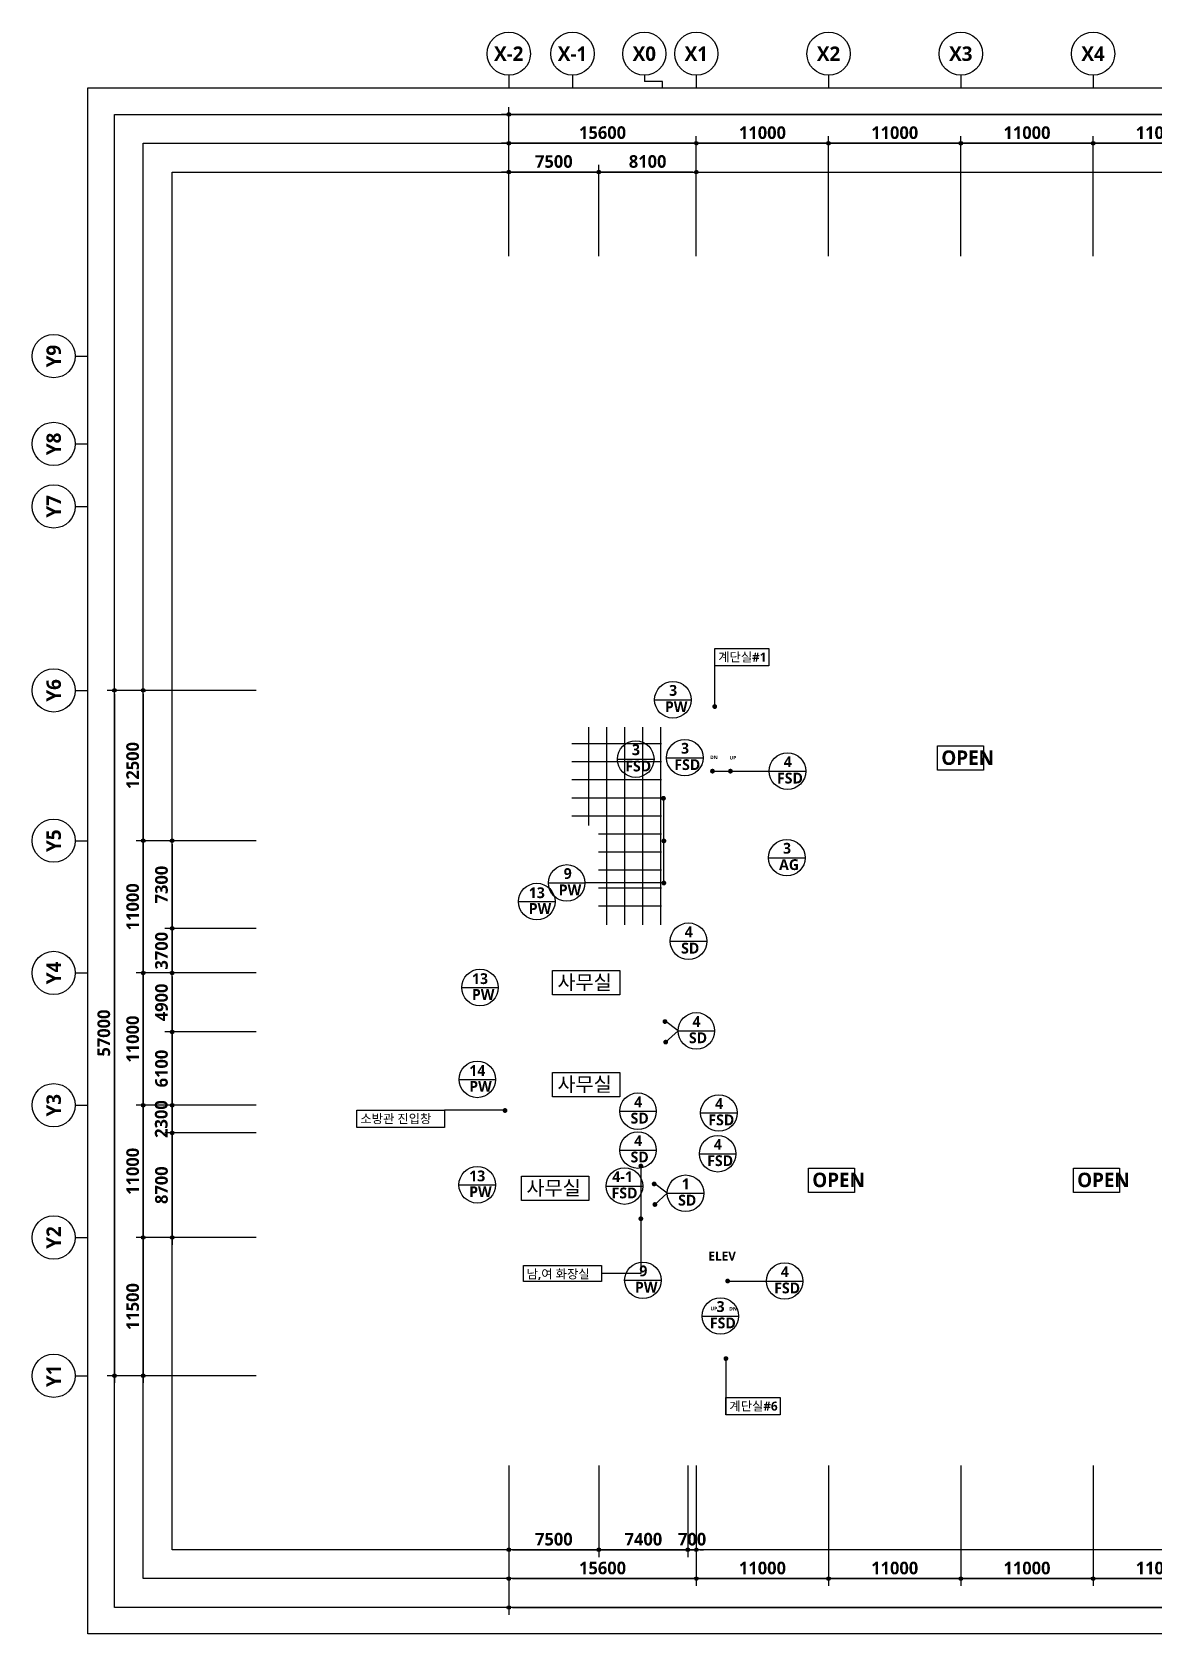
# Model space of a CAD drawing. Header units: millimetres. Extents: x 28132 to 190005487, y 7641 to 455456909.
# Drawn here: x 784132 to 877444, y 36445 to 169666 of the extents above; entities that cross this region are included whole.
import ezdxf
from ezdxf.enums import TextEntityAlignment as Align

# ---------------------------------------------------------------- set-up
doc = ezdxf.new("R2010")
doc.units = ezdxf.units.MM
doc.header["$LTSCALE"] = 400
doc.header["$MEASUREMENT"] = 0
doc.header["$PDSIZE"] = -10
doc.layers.get('0').update_dxf_attribs({"linetype": 'CONTINUOUS'})
doc.layers.get('Defpoints').update_dxf_attribs({"color": 153, "linetype": 'CONTINUOUS'})
for name, color, linetype in [('0_AW', 3, 'CONTINUOUS'), ('0_FSD', 1, 'CONTINUOUS'), ('0_SD', 4, 'CONTINUOUS'), ('0_SSD', 4, 'CONTINUOUS'), ('8', 8, 'CONTINUOUS'), ('A-ANNO-TEXT2', 7, 'CONTINUOUS'), ('SYM', 8, 'CONTINUOUS'), ('X-SEC-종$0$A-ST-AXIS-BUB', 7, 'CONTINUOUS')]:
    doc.layers.add(name, color=color, linetype=linetype)
doc.layers.add('Defpoint', color=161, linetype='CONTINUOUS', plot=False)
doc.styles.add('송현플러스-돋움체', font='NanumGothicBold.ttf')
doc.dimstyles.new('SHP 600', dxfattribs={"dimscale": 300, "dimtxt": 3.5, "dimasz": 1, "dimexe": 2, "dimexo": 2, "dimgap": 1, "dimtad": 1, "dimdec": 0, "dimzin": 0, "dimdsep": 46, "dimtxsty": '송현플러스-돋움체', "dimblk": 'DIMDOT', "dimcen": 0.09, "dimclrt": 3, "dimadec": 0, "dimazin": 1, "dimtfac": 1, "dimtdec": 0, "dimtix": 1, "dimtmove": 2, "dimatfit": 0, "dimldrblk": 'DIMDOT', "dimfxl": 1, "dimtfillclr": 3, "dimtolj": 1, "dimtzin": 0, "dimarcsym": 0})

# ---------------------------------------------------------------- blocks, each defined once
blk = doc.blocks.new('DIMDOT')
at = {"color": 0}
blk.add_line((-2, 0), (2, 0), dxfattribs=at)
for radius in [0.5, 0.25]:
    blk.add_circle((0, 0), radius, dxfattribs=at)
blk = doc.blocks.new('*D38')
at = {"color": 0, "lineweight": -2}
for p, q in [((823782, 151016), (823782, 163416)), ((938082, 162816), (824082, 162816)), ((938382, 151016), (938382, 163416))]:
    blk.add_line(p, q, dxfattribs=at)
at = {"layer": 'Defpoints', "color": 0}
for p in [(823782, 162816), (823782, 150416), (938382, 150416)]:
    blk.add_point(p, dxfattribs=at)
at = {"color": 0, "linetype": 'ByBlock', "lineweight": -2, "xscale": 300, "yscale": 300, "zscale": 300, "rotation": 180}
blk.add_blockref('DIMDOT', (823782, 162816), dxfattribs=at)
at = {"color": 0, "linetype": 'ByBlock', "lineweight": -2, "xscale": 300, "yscale": 300, "zscale": 300}
blk.add_blockref('DIMDOT', (938382, 162816), dxfattribs=at)
at = {"color": 3, "insert": (881082, 163696), "char_height": 1050, "attachment_point": 5, "style": '송현플러스-돋움체'}
blk.add_mtext('\\A1;114600', dxfattribs=at)
blk = doc.blocks.new('*D39')
at = {"color": 0, "lineweight": -2}
for p, q in [((839382, 151016), (839382, 161016)), ((850082, 160416), (839682, 160416)), ((850382, 151016), (850382, 161016))]:
    blk.add_line(p, q, dxfattribs=at)
at = {"layer": 'Defpoints', "color": 0}
for p in [(839382, 160416), (839382, 150416), (850382, 150416)]:
    blk.add_point(p, dxfattribs=at)
at = {"color": 0, "linetype": 'ByBlock', "lineweight": -2, "xscale": 300, "yscale": 300, "zscale": 300, "rotation": 180}
blk.add_blockref('DIMDOT', (839382, 160416), dxfattribs=at)
at = {"color": 0, "linetype": 'ByBlock', "lineweight": -2, "xscale": 300, "yscale": 300, "zscale": 300}
blk.add_blockref('DIMDOT', (850382, 160416), dxfattribs=at)
at = {"color": 3, "insert": (844882, 161292), "char_height": 1050, "attachment_point": 5, "style": '송현플러스-돋움체'}
blk.add_mtext('\\A1;11000', dxfattribs=at)
blk = doc.blocks.new('*D40')
at = {"color": 0, "lineweight": -2}
for p, q in [((850382, 151016), (850382, 161016)), ((861082, 160416), (850682, 160416)), ((861382, 151016), (861382, 161016))]:
    blk.add_line(p, q, dxfattribs=at)
at = {"layer": 'Defpoints', "color": 0}
for p in [(850382, 160416), (850382, 150416), (861382, 150416)]:
    blk.add_point(p, dxfattribs=at)
at = {"color": 0, "linetype": 'ByBlock', "lineweight": -2, "xscale": 300, "yscale": 300, "zscale": 300, "rotation": 180}
blk.add_blockref('DIMDOT', (850382, 160416), dxfattribs=at)
at = {"color": 0, "linetype": 'ByBlock', "lineweight": -2, "xscale": 300, "yscale": 300, "zscale": 300}
blk.add_blockref('DIMDOT', (861382, 160416), dxfattribs=at)
at = {"color": 3, "insert": (855882, 161292), "char_height": 1050, "attachment_point": 5, "style": '송현플러스-돋움체'}
blk.add_mtext('\\A1;11000', dxfattribs=at)
blk = doc.blocks.new('*D41')
at = {"color": 0, "lineweight": -2}
for p, q in [((861382, 151016), (861382, 161016)), ((872082, 160416), (861682, 160416)), ((872382, 151016), (872382, 161016))]:
    blk.add_line(p, q, dxfattribs=at)
at = {"layer": 'Defpoints', "color": 0}
for p in [(861382, 160416), (861382, 150416), (872382, 150416)]:
    blk.add_point(p, dxfattribs=at)
at = {"color": 0, "linetype": 'ByBlock', "lineweight": -2, "xscale": 300, "yscale": 300, "zscale": 300, "rotation": 180}
blk.add_blockref('DIMDOT', (861382, 160416), dxfattribs=at)
at = {"color": 0, "linetype": 'ByBlock', "lineweight": -2, "xscale": 300, "yscale": 300, "zscale": 300}
blk.add_blockref('DIMDOT', (872382, 160416), dxfattribs=at)
at = {"color": 3, "insert": (866882, 161292), "char_height": 1050, "attachment_point": 5, "style": '송현플러스-돋움체'}
blk.add_mtext('\\A1;11000', dxfattribs=at)
blk = doc.blocks.new('*D42')
at = {"color": 0, "lineweight": -2}
for p, q in [((872382, 151016), (872382, 161016)), ((883082, 160416), (872682, 160416)), ((883382, 151016), (883382, 161016))]:
    blk.add_line(p, q, dxfattribs=at)
at = {"layer": 'Defpoints', "color": 0}
for p in [(872382, 160416), (872382, 150416), (883382, 150416)]:
    blk.add_point(p, dxfattribs=at)
at = {"color": 0, "linetype": 'ByBlock', "lineweight": -2, "xscale": 300, "yscale": 300, "zscale": 300, "rotation": 180}
blk.add_blockref('DIMDOT', (872382, 160416), dxfattribs=at)
at = {"color": 0, "linetype": 'ByBlock', "lineweight": -2, "xscale": 300, "yscale": 300, "zscale": 300}
blk.add_blockref('DIMDOT', (883382, 160416), dxfattribs=at)
at = {"color": 3, "insert": (877882, 161292), "char_height": 1050, "attachment_point": 5, "style": '송현플러스-돋움체'}
blk.add_mtext('\\A1;11000', dxfattribs=at)
blk = doc.blocks.new('*D48')
at = {"color": 0, "lineweight": -2}
for p, q in [((823782, 151016), (823782, 161016)), ((839082, 160416), (824082, 160416)), ((839382, 151016), (839382, 161016))]:
    blk.add_line(p, q, dxfattribs=at)
at = {"layer": 'Defpoints', "color": 0}
for p in [(823782, 160416), (823782, 150416), (839382, 150416)]:
    blk.add_point(p, dxfattribs=at)
at = {"color": 0, "linetype": 'ByBlock', "lineweight": -2, "xscale": 300, "yscale": 300, "zscale": 300, "rotation": 180}
blk.add_blockref('DIMDOT', (823782, 160416), dxfattribs=at)
at = {"color": 0, "linetype": 'ByBlock', "lineweight": -2, "xscale": 300, "yscale": 300, "zscale": 300}
blk.add_blockref('DIMDOT', (839382, 160416), dxfattribs=at)
at = {"color": 3, "insert": (831582, 161296), "char_height": 1050, "attachment_point": 5, "style": '송현플러스-돋움체'}
blk.add_mtext('\\A1;15600', dxfattribs=at)
blk = doc.blocks.new('*D49')
at = {"color": 0, "lineweight": -2}
for p, q in [((823782, 151016), (823782, 158616)), ((831282, 151016), (831282, 158616)), ((830982, 158016), (824082, 158016))]:
    blk.add_line(p, q, dxfattribs=at)
at = {"layer": 'Defpoints', "color": 0}
for p in [(823782, 158016), (823782, 150416), (831282, 150416)]:
    blk.add_point(p, dxfattribs=at)
at = {"color": 0, "linetype": 'ByBlock', "lineweight": -2, "xscale": 300, "yscale": 300, "zscale": 300, "rotation": 180}
blk.add_blockref('DIMDOT', (823782, 158016), dxfattribs=at)
at = {"color": 0, "linetype": 'ByBlock', "lineweight": -2, "xscale": 300, "yscale": 300, "zscale": 300}
blk.add_blockref('DIMDOT', (831282, 158016), dxfattribs=at)
at = {"color": 3, "insert": (827532, 158894), "char_height": 1050, "attachment_point": 5, "style": '송현플러스-돋움체'}
blk.add_mtext('\\A1;7500', dxfattribs=at)
blk = doc.blocks.new('*D50')
at = {"color": 0, "lineweight": -2}
for p, q in [((831282, 151016), (831282, 158616)), ((839382, 151016), (839382, 158616)), ((839082, 158016), (831582, 158016))]:
    blk.add_line(p, q, dxfattribs=at)
at = {"layer": 'Defpoints', "color": 0}
for p in [(831282, 158016), (831282, 150416), (839382, 150416)]:
    blk.add_point(p, dxfattribs=at)
at = {"color": 0, "linetype": 'ByBlock', "lineweight": -2, "xscale": 300, "yscale": 300, "zscale": 300, "rotation": 180}
blk.add_blockref('DIMDOT', (831282, 158016), dxfattribs=at)
at = {"color": 0, "linetype": 'ByBlock', "lineweight": -2, "xscale": 300, "yscale": 300, "zscale": 300}
blk.add_blockref('DIMDOT', (839382, 158016), dxfattribs=at)
at = {"color": 3, "insert": (835332, 158896), "char_height": 1050, "attachment_point": 5, "style": '송현플러스-돋움체'}
blk.add_mtext('\\A1;8100', dxfattribs=at)
blk = doc.blocks.new('X-SEC-종$0$A-ST-AXIS-BUB-1')
at = {"layer": 'X-SEC-종$0$A-ST-AXIS-BUB'}
blk.add_line((0, 350), (0, 0), dxfattribs=at)
blk.add_circle((0, 950), 600, dxfattribs=at)
blk = doc.blocks.new('A$C75C439D1')
at = {"layer": 'X-SEC-종$0$A-ST-AXIS-BUB'}
blk.add_line((1800, 1050, -103000), (1800, 525, -103000), dxfattribs=at)
at = {"layer": 'X-SEC-종$0$A-ST-AXIS-BUB', "elevation": -103000}
blk.add_lwpolyline([(3323, 0), (3323, 525), (1800, 525)], dxfattribs=at)
at = {"layer": 'X-SEC-종$0$A-ST-AXIS-BUB'}
blk.add_circle((1800, 2850, -103000), 1800, dxfattribs=at)
blk = doc.blocks.new('*D122')
at = {"color": 0, "lineweight": -2}
for p, q in [((802782, 114916), (790382, 114916)), ((790982, 114616), (790982, 58216)), ((802782, 57916), (790382, 57916))]:
    blk.add_line(p, q, dxfattribs=at)
at = {"layer": 'Defpoints', "color": 0}
for p in [(803382, 114916), (790982, 57916), (803382, 57916)]:
    blk.add_point(p, dxfattribs=at)
at = {"color": 0, "linetype": 'ByBlock', "lineweight": -2, "xscale": 300, "yscale": 300, "zscale": 300}
for p, rotation in [((790982, 114916), 90), ((790982, 57916), 270)]:
    blk.add_blockref('DIMDOT', p, dxfattribs=dict(at, rotation=rotation))
at = {"color": 3, "insert": (790105, 86416), "char_height": 1050, "attachment_point": 5, "rotation": 90, "style": '송현플러스-돋움체'}
blk.add_mtext('\\A1;57000', dxfattribs=at)
blk = doc.blocks.new('*D123')
at = {"color": 0, "lineweight": -2}
for p, q in [((802782, 69416), (792782, 69416)), ((793382, 69116), (793382, 58216)), ((802782, 57916), (792782, 57916))]:
    blk.add_line(p, q, dxfattribs=at)
at = {"layer": 'Defpoints', "color": 0}
for p in [(803382, 69416), (793382, 57916), (803382, 57916)]:
    blk.add_point(p, dxfattribs=at)
at = {"color": 0, "linetype": 'ByBlock', "lineweight": -2, "xscale": 300, "yscale": 300, "zscale": 300}
for p, rotation in [((793382, 69416), 90), ((793382, 57916), 270)]:
    blk.add_blockref('DIMDOT', p, dxfattribs=dict(at, rotation=rotation))
at = {"color": 3, "insert": (792505, 63666), "char_height": 1050, "attachment_point": 5, "rotation": 90, "style": '송현플러스-돋움체'}
blk.add_mtext('\\A1;11500', dxfattribs=at)
blk = doc.blocks.new('*D124')
at = {"color": 0, "lineweight": -2}
for p, q in [((802782, 80416), (792782, 80416)), ((793382, 80116), (793382, 69716)), ((802782, 69416), (792782, 69416))]:
    blk.add_line(p, q, dxfattribs=at)
at = {"layer": 'Defpoints', "color": 0}
for p in [(803382, 80416), (793382, 69416), (803382, 69416)]:
    blk.add_point(p, dxfattribs=at)
at = {"color": 0, "linetype": 'ByBlock', "lineweight": -2, "xscale": 300, "yscale": 300, "zscale": 300}
for p, rotation in [((793382, 80416), 90), ((793382, 69416), 270)]:
    blk.add_blockref('DIMDOT', p, dxfattribs=dict(at, rotation=rotation))
at = {"color": 3, "insert": (792506, 74916), "char_height": 1050, "attachment_point": 5, "rotation": 90, "style": '송현플러스-돋움체'}
blk.add_mtext('\\A1;11000', dxfattribs=at)
blk = doc.blocks.new('*D125')
at = {"color": 0, "lineweight": -2}
for p, q in [((802782, 91416), (792782, 91416)), ((793382, 91116), (793382, 80716)), ((802782, 80416), (792782, 80416))]:
    blk.add_line(p, q, dxfattribs=at)
at = {"layer": 'Defpoints', "color": 0}
for p in [(803382, 91416), (793382, 80416), (803382, 80416)]:
    blk.add_point(p, dxfattribs=at)
at = {"color": 0, "linetype": 'ByBlock', "lineweight": -2, "xscale": 300, "yscale": 300, "zscale": 300}
for p, rotation in [((793382, 91416), 90), ((793382, 80416), 270)]:
    blk.add_blockref('DIMDOT', p, dxfattribs=dict(at, rotation=rotation))
at = {"color": 3, "insert": (792506, 85916), "char_height": 1050, "attachment_point": 5, "rotation": 90, "style": '송현플러스-돋움체'}
blk.add_mtext('\\A1;11000', dxfattribs=at)
blk = doc.blocks.new('*D126')
at = {"color": 0, "lineweight": -2}
for p, q in [((802782, 102416), (792782, 102416)), ((793382, 102116), (793382, 91716)), ((802782, 91416), (792782, 91416))]:
    blk.add_line(p, q, dxfattribs=at)
at = {"layer": 'Defpoints', "color": 0}
for p in [(803382, 102416), (793382, 91416), (803382, 91416)]:
    blk.add_point(p, dxfattribs=at)
at = {"color": 0, "linetype": 'ByBlock', "lineweight": -2, "xscale": 300, "yscale": 300, "zscale": 300}
for p, rotation in [((793382, 102416), 90), ((793382, 91416), 270)]:
    blk.add_blockref('DIMDOT', p, dxfattribs=dict(at, rotation=rotation))
at = {"color": 3, "insert": (792506, 96916), "char_height": 1050, "attachment_point": 5, "rotation": 90, "style": '송현플러스-돋움체'}
blk.add_mtext('\\A1;11000', dxfattribs=at)
blk = doc.blocks.new('*D127')
at = {"color": 0, "lineweight": -2}
for p, q in [((802782, 114916), (792782, 114916)), ((793382, 114616), (793382, 102716)), ((802782, 102416), (792782, 102416))]:
    blk.add_line(p, q, dxfattribs=at)
at = {"layer": 'Defpoints', "color": 0}
for p in [(803382, 114916), (793382, 102416), (803382, 102416)]:
    blk.add_point(p, dxfattribs=at)
at = {"color": 0, "linetype": 'ByBlock', "lineweight": -2, "xscale": 300, "yscale": 300, "zscale": 300}
for p, rotation in [((793382, 114916), 90), ((793382, 102416), 270)]:
    blk.add_blockref('DIMDOT', p, dxfattribs=dict(at, rotation=rotation))
at = {"color": 3, "insert": (792503, 108666), "char_height": 1050, "attachment_point": 5, "rotation": 90, "style": '송현플러스-돋움체'}
blk.add_mtext('\\A1;12500', dxfattribs=at)
blk = doc.blocks.new('*D128')
at = {"color": 0, "lineweight": -2}
for p, q in [((802782, 102416), (795182, 102416)), ((795782, 102116), (795782, 95416)), ((802782, 95116), (795182, 95116))]:
    blk.add_line(p, q, dxfattribs=at)
at = {"layer": 'Defpoints', "color": 0}
for p in [(803382, 102416), (795782, 95116), (803382, 95116)]:
    blk.add_point(p, dxfattribs=at)
at = {"color": 0, "linetype": 'ByBlock', "lineweight": -2, "xscale": 300, "yscale": 300, "zscale": 300}
for p, rotation in [((795782, 102416), 90), ((795782, 95116), 270)]:
    blk.add_blockref('DIMDOT', p, dxfattribs=dict(at, rotation=rotation))
at = {"color": 3, "insert": (794902, 98766), "char_height": 1050, "attachment_point": 5, "rotation": 90, "style": '송현플러스-돋움체'}
blk.add_mtext('\\A1;7300', dxfattribs=at)
blk = doc.blocks.new('*D129')
at = {"color": 0, "lineweight": -2}
for p, q in [((802782, 95116), (795182, 95116)), ((795782, 95416), (795782, 95716)), ((795782, 95116), (795782, 91416)), ((802782, 91416), (795182, 91416)), ((795782, 91116), (795782, 90816))]:
    blk.add_line(p, q, dxfattribs=at)
at = {"layer": 'Defpoints', "color": 0}
for p in [(803382, 95116), (795782, 91416), (803382, 91416)]:
    blk.add_point(p, dxfattribs=at)
at = {"color": 0, "linetype": 'ByBlock', "lineweight": -2, "xscale": 300, "yscale": 300, "zscale": 300}
for p, rotation in [((795782, 95116), 270), ((795782, 91416), 90)]:
    blk.add_blockref('DIMDOT', p, dxfattribs=dict(at, rotation=rotation))
at = {"color": 3, "insert": (794902, 93266), "char_height": 1050, "attachment_point": 5, "rotation": 90, "style": '송현플러스-돋움체'}
blk.add_mtext('\\A1;3700', dxfattribs=at)
blk = doc.blocks.new('*D130')
at = {"color": 0, "lineweight": -2}
for p, q in [((802782, 91416), (795182, 91416)), ((795782, 91116), (795782, 86816)), ((802782, 86516), (795182, 86516))]:
    blk.add_line(p, q, dxfattribs=at)
at = {"layer": 'Defpoints', "color": 0}
for p in [(803382, 91416), (795782, 86516), (803382, 86516)]:
    blk.add_point(p, dxfattribs=at)
at = {"color": 0, "linetype": 'ByBlock', "lineweight": -2, "xscale": 300, "yscale": 300, "zscale": 300}
for p, rotation in [((795782, 91416), 90), ((795782, 86516), 270)]:
    blk.add_blockref('DIMDOT', p, dxfattribs=dict(at, rotation=rotation))
at = {"color": 3, "insert": (794902, 88966), "char_height": 1050, "attachment_point": 5, "rotation": 90, "style": '송현플러스-돋움체'}
blk.add_mtext('\\A1;4900', dxfattribs=at)
blk = doc.blocks.new('*D131')
at = {"color": 0, "lineweight": -2}
for p, q in [((802782, 86516), (795182, 86516)), ((795782, 86216), (795782, 80716)), ((802782, 80416), (795182, 80416))]:
    blk.add_line(p, q, dxfattribs=at)
at = {"layer": 'Defpoints', "color": 0}
for p in [(803382, 86516), (795782, 80416), (803382, 80416)]:
    blk.add_point(p, dxfattribs=at)
at = {"color": 0, "linetype": 'ByBlock', "lineweight": -2, "xscale": 300, "yscale": 300, "zscale": 300}
for p, rotation in [((795782, 86516), 90), ((795782, 80416), 270)]:
    blk.add_blockref('DIMDOT', p, dxfattribs=dict(at, rotation=rotation))
at = {"color": 3, "insert": (794902, 83466), "char_height": 1050, "attachment_point": 5, "rotation": 90, "style": '송현플러스-돋움체'}
blk.add_mtext('\\A1;6100', dxfattribs=at)
blk = doc.blocks.new('*D132')
at = {"color": 0, "lineweight": -2}
for p, q in [((802782, 80416), (795182, 80416)), ((795782, 80116), (795782, 78416)), ((802782, 78116), (795182, 78116))]:
    blk.add_line(p, q, dxfattribs=at)
at = {"layer": 'Defpoints', "color": 0}
for p in [(803382, 80416), (795782, 78116), (803382, 78116)]:
    blk.add_point(p, dxfattribs=at)
at = {"color": 0, "linetype": 'ByBlock', "lineweight": -2, "xscale": 300, "yscale": 300, "zscale": 300}
for p, rotation in [((795782, 80416), 90), ((795782, 78116), 270)]:
    blk.add_blockref('DIMDOT', p, dxfattribs=dict(at, rotation=rotation))
at = {"color": 3, "insert": (794881, 79266), "char_height": 1050, "attachment_point": 5, "rotation": 90, "style": '송현플러스-돋움체'}
blk.add_mtext('\\A1;2300', dxfattribs=at)
blk = doc.blocks.new('*D133')
at = {"color": 0, "lineweight": -2}
for p, q in [((802782, 78116), (795182, 78116)), ((795782, 77816), (795782, 69716)), ((802782, 69416), (795182, 69416))]:
    blk.add_line(p, q, dxfattribs=at)
at = {"layer": 'Defpoints', "color": 0}
for p in [(803382, 78116), (795782, 69416), (803382, 69416)]:
    blk.add_point(p, dxfattribs=at)
at = {"color": 0, "linetype": 'ByBlock', "lineweight": -2, "xscale": 300, "yscale": 300, "zscale": 300}
for p, rotation in [((795782, 78116), 90), ((795782, 69416), 270)]:
    blk.add_blockref('DIMDOT', p, dxfattribs=dict(at, rotation=rotation))
at = {"color": 3, "insert": (794902, 73766), "char_height": 1050, "attachment_point": 5, "rotation": 90, "style": '송현플러스-돋움체'}
blk.add_mtext('\\A1;8700', dxfattribs=at)
blk = doc.blocks.new('*D307')
at = {"color": 0, "lineweight": -2}
for p, q in [((872382, 50445), (872382, 40445)), ((883382, 50445), (883382, 40445)), ((872682, 41045), (883082, 41045))]:
    blk.add_line(p, q, dxfattribs=at)
at = {"layer": 'Defpoints', "color": 0}
for p in [(872382, 51045), (883382, 51045), (883382, 41045)]:
    blk.add_point(p, dxfattribs=at)
at = {"color": 0, "linetype": 'ByBlock', "lineweight": -2, "xscale": 300, "yscale": 300, "zscale": 300, "rotation": 180}
blk.add_blockref('DIMDOT', (872382, 41045), dxfattribs=at)
at = {"color": 0, "linetype": 'ByBlock', "lineweight": -2, "xscale": 300, "yscale": 300, "zscale": 300}
blk.add_blockref('DIMDOT', (883382, 41045), dxfattribs=at)
at = {"color": 3, "insert": (877882, 41921), "char_height": 1050, "attachment_point": 5, "style": '송현플러스-돋움체'}
blk.add_mtext('\\A1;11000', dxfattribs=at)
blk = doc.blocks.new('*D308')
at = {"color": 0, "lineweight": -2}
for p, q in [((861382, 50445), (861382, 40445)), ((872382, 50445), (872382, 40445)), ((861682, 41045), (872082, 41045))]:
    blk.add_line(p, q, dxfattribs=at)
at = {"layer": 'Defpoints', "color": 0}
for p in [(861382, 51045), (872382, 51045), (872382, 41045)]:
    blk.add_point(p, dxfattribs=at)
at = {"color": 0, "linetype": 'ByBlock', "lineweight": -2, "xscale": 300, "yscale": 300, "zscale": 300, "rotation": 180}
blk.add_blockref('DIMDOT', (861382, 41045), dxfattribs=at)
at = {"color": 0, "linetype": 'ByBlock', "lineweight": -2, "xscale": 300, "yscale": 300, "zscale": 300}
blk.add_blockref('DIMDOT', (872382, 41045), dxfattribs=at)
at = {"color": 3, "insert": (866882, 41921), "char_height": 1050, "attachment_point": 5, "style": '송현플러스-돋움체'}
blk.add_mtext('\\A1;11000', dxfattribs=at)
blk = doc.blocks.new('*D309')
at = {"color": 0, "lineweight": -2}
for p, q in [((850382, 50445), (850382, 40445)), ((861382, 50445), (861382, 40445)), ((850682, 41045), (861082, 41045))]:
    blk.add_line(p, q, dxfattribs=at)
at = {"layer": 'Defpoints', "color": 0}
for p in [(850382, 51045), (861382, 51045), (861382, 41045)]:
    blk.add_point(p, dxfattribs=at)
at = {"color": 0, "linetype": 'ByBlock', "lineweight": -2, "xscale": 300, "yscale": 300, "zscale": 300, "rotation": 180}
blk.add_blockref('DIMDOT', (850382, 41045), dxfattribs=at)
at = {"color": 0, "linetype": 'ByBlock', "lineweight": -2, "xscale": 300, "yscale": 300, "zscale": 300}
blk.add_blockref('DIMDOT', (861382, 41045), dxfattribs=at)
at = {"color": 3, "insert": (855882, 41921), "char_height": 1050, "attachment_point": 5, "style": '송현플러스-돋움체'}
blk.add_mtext('\\A1;11000', dxfattribs=at)
blk = doc.blocks.new('*D310')
at = {"color": 0, "lineweight": -2}
for p, q in [((839382, 50445), (839382, 40445)), ((850382, 50445), (850382, 40445)), ((839682, 41045), (850082, 41045))]:
    blk.add_line(p, q, dxfattribs=at)
at = {"layer": 'Defpoints', "color": 0}
for p in [(839382, 51045), (850382, 51045), (850382, 41045)]:
    blk.add_point(p, dxfattribs=at)
at = {"color": 0, "linetype": 'ByBlock', "lineweight": -2, "xscale": 300, "yscale": 300, "zscale": 300, "rotation": 180}
blk.add_blockref('DIMDOT', (839382, 41045), dxfattribs=at)
at = {"color": 0, "linetype": 'ByBlock', "lineweight": -2, "xscale": 300, "yscale": 300, "zscale": 300}
blk.add_blockref('DIMDOT', (850382, 41045), dxfattribs=at)
at = {"color": 3, "insert": (844882, 41921), "char_height": 1050, "attachment_point": 5, "style": '송현플러스-돋움체'}
blk.add_mtext('\\A1;11000', dxfattribs=at)
blk = doc.blocks.new('*D311')
at = {"color": 0, "lineweight": -2}
for p, q in [((823782, 50445), (823782, 40445)), ((839382, 50445), (839382, 40445)), ((824082, 41045), (839082, 41045))]:
    blk.add_line(p, q, dxfattribs=at)
at = {"layer": 'Defpoints', "color": 0}
for p in [(823782, 51045), (839382, 51045), (839382, 41045)]:
    blk.add_point(p, dxfattribs=at)
at = {"color": 0, "linetype": 'ByBlock', "lineweight": -2, "xscale": 300, "yscale": 300, "zscale": 300, "rotation": 180}
blk.add_blockref('DIMDOT', (823782, 41045), dxfattribs=at)
at = {"color": 0, "linetype": 'ByBlock', "lineweight": -2, "xscale": 300, "yscale": 300, "zscale": 300}
blk.add_blockref('DIMDOT', (839382, 41045), dxfattribs=at)
at = {"color": 3, "insert": (831582, 41924), "char_height": 1050, "attachment_point": 5, "style": '송현플러스-돋움체'}
blk.add_mtext('\\A1;15600', dxfattribs=at)
blk = doc.blocks.new('*D312')
at = {"color": 0, "lineweight": -2}
for p, q in [((823782, 50445), (823782, 42845)), ((831282, 50445), (831282, 42845)), ((824082, 43445), (830982, 43445))]:
    blk.add_line(p, q, dxfattribs=at)
at = {"layer": 'Defpoints', "color": 0}
for p in [(823782, 51045), (831282, 51045), (831282, 43445)]:
    blk.add_point(p, dxfattribs=at)
at = {"color": 0, "linetype": 'ByBlock', "lineweight": -2, "xscale": 300, "yscale": 300, "zscale": 300, "rotation": 180}
blk.add_blockref('DIMDOT', (823782, 43445), dxfattribs=at)
at = {"color": 0, "linetype": 'ByBlock', "lineweight": -2, "xscale": 300, "yscale": 300, "zscale": 300}
blk.add_blockref('DIMDOT', (831282, 43445), dxfattribs=at)
at = {"color": 3, "insert": (827532, 44322), "char_height": 1050, "attachment_point": 5, "style": '송현플러스-돋움체'}
blk.add_mtext('\\A1;7500', dxfattribs=at)
blk = doc.blocks.new('*D313')
at = {"color": 0, "lineweight": -2}
for p, q in [((831282, 50445), (831282, 42845)), ((838682, 50445), (838682, 42845)), ((831582, 43445), (838382, 43445))]:
    blk.add_line(p, q, dxfattribs=at)
at = {"layer": 'Defpoints', "color": 0}
for p in [(831282, 51045), (838682, 51045), (838682, 43445)]:
    blk.add_point(p, dxfattribs=at)
at = {"color": 0, "linetype": 'ByBlock', "lineweight": -2, "xscale": 300, "yscale": 300, "zscale": 300, "rotation": 180}
blk.add_blockref('DIMDOT', (831282, 43445), dxfattribs=at)
at = {"color": 0, "linetype": 'ByBlock', "lineweight": -2, "xscale": 300, "yscale": 300, "zscale": 300}
blk.add_blockref('DIMDOT', (838682, 43445), dxfattribs=at)
at = {"color": 3, "insert": (834982, 44321), "char_height": 1050, "attachment_point": 5, "style": '송현플러스-돋움체'}
blk.add_mtext('\\A1;7400', dxfattribs=at)
blk = doc.blocks.new('*D314')
at = {"color": 0, "lineweight": -2}
for p, q in [((838682, 50445), (838682, 42845)), ((839382, 50445), (839382, 42845)), ((838382, 43445), (838082, 43445)), ((838682, 43445), (839382, 43445)), ((839682, 43445), (839982, 43445))]:
    blk.add_line(p, q, dxfattribs=at)
at = {"layer": 'Defpoints', "color": 0}
for p in [(838682, 51045), (839382, 51045), (839382, 43445)]:
    blk.add_point(p, dxfattribs=at)
at = {"color": 0, "linetype": 'ByBlock', "lineweight": -2, "xscale": 300, "yscale": 300, "zscale": 300}
blk.add_blockref('DIMDOT', (838682, 43445), dxfattribs=at)
at = {"color": 0, "linetype": 'ByBlock', "lineweight": -2, "xscale": 300, "yscale": 300, "zscale": 300, "rotation": 180}
blk.add_blockref('DIMDOT', (839382, 43445), dxfattribs=at)
at = {"color": 3, "insert": (839032, 44321), "char_height": 1050, "attachment_point": 5, "style": '송현플러스-돋움체'}
blk.add_mtext('\\A1;700', dxfattribs=at)
blk = doc.blocks.new('*D315')
at = {"color": 0, "lineweight": -2}
for p, q in [((823782, 50445), (823782, 38045)), ((938382, 50445), (938382, 38045)), ((824082, 38645), (938082, 38645))]:
    blk.add_line(p, q, dxfattribs=at)
at = {"layer": 'Defpoints', "color": 0}
for p in [(823782, 51045), (938382, 51045), (938382, 38645)]:
    blk.add_point(p, dxfattribs=at)
at = {"color": 0, "linetype": 'ByBlock', "lineweight": -2, "xscale": 300, "yscale": 300, "zscale": 300, "rotation": 180}
blk.add_blockref('DIMDOT', (823782, 38645), dxfattribs=at)
at = {"color": 0, "linetype": 'ByBlock', "lineweight": -2, "xscale": 300, "yscale": 300, "zscale": 300}
blk.add_blockref('DIMDOT', (938382, 38645), dxfattribs=at)
at = {"color": 3, "insert": (881082, 39524), "char_height": 1050, "attachment_point": 5, "style": '송현플러스-돋움체'}
blk.add_mtext('\\A1;114600', dxfattribs=at)

msp = doc.modelspace()

# ---------------------------------------------------------------- linework, layer by layer
at = {"const_width": 200}
for points in [[(840626.8, 108198.3, 1), (840826.8, 108198.3, 1)], [(842123.5, 108198.3, 1), (842323.5, 108198.3, 1)], [(836546.8, 105943.1, 1), (836746.8, 105943.1, 1)], [(836583.4, 102398.6, 1), (836783.4, 102398.6, 1)], [(836581.8, 98896.3, 1), (836781.8, 98896.3, 1)], [(836673.5, 87373.3, 1), (836873.5, 87373.3, 1)], [(836731.8, 85666.3, 1), (836931.8, 85666.3, 1)], [(835777, 73867.7, 1), (835977, 73867.7, 1)], [(835835.3, 72160.7, 1), (836035.3, 72160.7, 1)], [(841887.8, 65794.7, 1), (842087.8, 65794.7, 1)]]:
    msp.add_lwpolyline(points, format="xyb", close=True, dxfattribs=at)
for points in [[(840726.8, 108198.3), (845443.8, 108198.3)], [(836646.8, 105943.1), (836646.8, 98903.1), (830121.4, 98903.1)], [(836831.8, 85666.3), (837861.9, 86601.7), (836721.8, 87454.5)], [(835935.3, 72160.7), (836965.3, 73096.1), (835825.3, 73948.9)], [(841887.8, 65794.7), (845208.1, 65794.7)]]:
    msp.add_lwpolyline(points)
at = {"layer": '0_AW'}
msp.add_line((845388.8, 101001.9), (848430.1, 101001.9), dxfattribs=at)
msp.add_circle((846909.4, 101001.9), 1520.7, dxfattribs=at)
at = {"layer": '0_FSD'}
for p, q in [((836905.2, 109317.5), (839946.5, 109317.5)), ((832823, 109199.3), (835864.3, 109199.3)), ((845443.8, 108198.3), (848485.1, 108198.3)), ((839734.5, 79773, 103000), (842775.8, 79773, 103000)), ((839638.1, 76381.3, 103000), (842679.4, 76381.3, 103000)), ((831883.7, 73694.8, 206000), (834925, 73694.8, 206000)), ((845208.1, 65794.7), (848249.4, 65794.7)), ((839861.2, 62886.3), (842902.5, 62886.3))]:
    msp.add_line(p, q, dxfattribs=at)
for centre in [(834343.6, 109199.3), (838425.9, 109317.5), (846964.4, 108198.3), (841255.2, 79773, 103000), (841158.7, 76381.3, 103000), (833404.3, 73694.8, 206000), (846728.7, 65794.7), (841381.8, 62886.3)]:
    msp.add_circle(centre, 1520.7, dxfattribs=at)
at = {"layer": '0_SD'}
for p, q in [((837214.4, 94055.5), (840255.7, 94055.5)), ((837861.9, 86601.7), (840903.2, 86601.7)), ((833007.4, 79917.8), (836048.7, 79917.8)), ((833007.4, 76686.9), (836048.7, 76686.9)), ((836965.3, 73096.1), (840006.7, 73096.1))]:
    msp.add_line(p, q, dxfattribs=at)
for centre in [(838735, 94055.5), (839382.5, 86601.7), (834528.1, 79917.8), (834528.1, 76686.9), (838486, 73096.1)]:
    msp.add_circle(centre, 1520.7, dxfattribs=at)
at = {"layer": '0_SSD'}
for p, q in [((835912.6, 114132), (838953.9, 114132)), ((827080.1, 98903.1), (830121.4, 98903.1)), ((824594, 97353.3), (827635.4, 97353.3)), ((819868.9, 90206.5), (822910.2, 90206.5)), ((819645.3, 82563.9), (822686.6, 82563.9)), ((819638.9, 73799), (822680.2, 73799)), ((833419, 65855.7), (836460.3, 65855.7))]:
    msp.add_line(p, q, dxfattribs=at)
for centre in [(837433.3, 114132), (828600.8, 98903.1), (826114.7, 97353.3), (821389.5, 90206.5), (821165.9, 82563.9), (821159.6, 73799), (834939.6, 65855.7)]:
    msp.add_circle(centre, 1520.7, dxfattribs=at)
at = {"layer": '8'}
for p, q in [((830431.8, 103666.3), (830431.8, 111866.3)), ((831931.8, 95416.3), (831931.8, 111866.3)), ((833431.8, 95416.3), (833431.8, 111866.3)), ((834931.8, 95416.3), (834931.8, 111866.3)), ((836431.8, 95416.3), (836431.8, 111866.3)), ((836481.8, 110466.3), (829031.8, 110466.3)), ((836481.8, 108966.3), (829031.8, 108966.3)), ((836481.8, 107466.3), (829031.8, 107466.3)), ((836481.8, 105966.3), (829031.8, 105966.3)), ((836481.8, 104466.3), (829031.8, 104466.3)), ((836481.8, 102966.3), (831231.8, 102966.3)), ((836481.8, 101466.3), (831231.8, 101466.3)), ((836481.8, 99966.3), (831231.8, 99966.3)), ((836481.8, 98466.3), (831231.8, 98466.3)), ((836481.8, 96966.3), (831231.8, 96966.3))]:
    msp.add_line(p, q, dxfattribs=at)
at = {"layer": 'Defpoint'}
for points in [[(959981.8, 36444.9), (788781.8, 36444.9), (788781.8, 165016.3), (959981.8, 165016.3)], [(957781.8, 38644.9), (790981.8, 38644.9), (790981.8, 162816.3), (957781.8, 162816.3)], [(955381.8, 41044.9), (793381.8, 41044.9), (793381.8, 160416.3), (955381.8, 160416.3)], [(952981.8, 43444.9), (795781.8, 43444.9), (795781.8, 158016.3), (952981.8, 158016.3)]]:
    msp.add_lwpolyline(points, close=True, dxfattribs=at)
at = {"layer": 'SYM'}
for points in [[(840912.8, 118395.3), (845422.8, 118395.3), (845422.8, 116965.3), (840912.8, 116965.3)], [(859441.6, 110301.5), (863271.9, 110301.5), (863271.9, 108283.3), (859441.6, 108283.3)], [(827414.6, 91621.1), (833021.6, 91621.1), (833021.6, 89602.9), (827414.6, 89602.9)], [(827414.6, 83139.4), (833021.6, 83139.4), (833021.6, 81121.2), (827414.6, 81121.2)], [(811151.2, 79999.6), (818450.8, 79999.6), (818450.8, 78569.6), (811151.2, 78569.6)], [(848709.9, 75185.7), (852540.1, 75185.7), (852540.1, 73167.5), (848709.9, 73167.5)], [(870740.4, 75185.7), (874570.6, 75185.7), (874570.6, 73167.5), (870740.4, 73167.5)], [(824836.1, 74519.3), (830443.1, 74519.3), (830443.1, 72501.1), (824836.1, 72501.1)], [(825021.3, 67082.1), (831501.3, 67082.1), (831501.3, 65747.1), (825021.3, 65747.1)], [(841842.8, 56100.3), (846352.8, 56100.3), (846352.8, 54670.3), (841842.8, 54670.3)]]:
    msp.add_lwpolyline(points, close=True, dxfattribs=at)
for points in [[(840912.8, 113570.3), (840912.8, 116965.3)], [(823431.8, 79999.6), (818450.8, 79999.6)], [(834768.8, 75360.9), (834768.8, 66414.6)], [(834768.8, 66414.6), (831501.3, 66414.6)], [(841842.8, 59345.3), (841842.8, 54670.3)]]:
    msp.add_lwpolyline(points, dxfattribs=at)
at = {"layer": 'SYM', "const_width": 200}
for points in [[(840812.8, 113570.3, 1), (841012.8, 113570.3, 1)], [(823370.8, 79977.6, 1), (823570.8, 79977.6, 1)], [(834668.8, 75360.9, 1), (834868.8, 75360.9, 1)], [(834668.8, 70972.1, 1), (834868.8, 70972.1, 1)], [(841742.8, 59345.3, 1), (841942.8, 59345.3, 1)]]:
    msp.add_lwpolyline(points, format="xyb", close=True, dxfattribs=at)

# ---------------------------------------------------------------- block references
at = {"layer": 'X-SEC-종$0$A-ST-AXIS-BUB', "xscale": 3, "yscale": 3, "zscale": 3}
for p in [(823781.8, 165016.3), (829081.8, 165016.3), (839381.8, 165016.3), (850381.8, 165016.3), (861381.8, 165016.3), (872381.8, 165016.3)]:
    msp.add_blockref('X-SEC-종$0$A-ST-AXIS-BUB-1', p, dxfattribs=at)
at = {"layer": 'X-SEC-종$0$A-ST-AXIS-BUB'}
msp.add_blockref('A$C75C439D1', (833258.9, 165016.3), dxfattribs=at)
at = {"layer": 'X-SEC-종$0$A-ST-AXIS-BUB', "xscale": 3, "yscale": 3, "zscale": 3, "rotation": 90}
for p in [(788781.8, 142716.3), (788781.8, 135416.3), (788781.8, 130216.3), (788781.8, 114916.3), (788781.8, 102416.3), (788781.8, 91416.3), (788781.8, 80416.3), (788781.8, 69416.3), (788781.8, 57916.3)]:
    msp.add_blockref('X-SEC-종$0$A-ST-AXIS-BUB-1', p, dxfattribs=at)

# ---------------------------------------------------------------- texts
at = {"layer": '0_AW', "style": '송현플러스-돋움체'}
for s, p in [('3', (846592.3, 101335.4)), ('AG', (846265.8, 99975.4))]:
    msp.add_text(s, height=900, dxfattribs=at).set_placement(p)
at = {"layer": '0_FSD', "style": '송현플러스-돋움체'}
for s, p in [('3', (834026.4, 109532.8)), ('3', (838108.7, 109651)), ('4', (846647.2, 108531.8)), ('FSD', (833469.9, 108172.8)), ('FSD', (837552.2, 108291)), ('FSD', (846090.7, 107171.8)), ('4', (840938, 80106.5, 103000)), ('FSD', (840381.5, 78746.5, 103000)), ('4', (840841.5, 76714.8, 103000)), ('FSD', (840285, 75354.8, 103000)), ('4-1', (832389.4, 74028.2, 206000)), ('FSD', (832332, 72668.2, 206000)), ('4', (846411.5, 66128.2)), ('FSD', (845855, 64768.2)), ('3', (841064.6, 63219.8)), ('FSD', (840508.1, 61859.8))]:
    msp.add_text(s, height=900, dxfattribs=at).set_placement(p)
at = {"layer": '0_SD', "style": '송현플러스-돋움체'}
for s, p in [('4', (838417.9, 94389)), ('SD', (838116, 93029)), ('4', (839065.3, 86935.1)), ('SD', (838763.5, 85575.1)), ('4', (834210.9, 80251.2)), ('SD', (833909, 78891.3)), ('4', (834210.9, 77020.3)), ('SD', (833909, 75660.3)), ('1', (838168.8, 73429.5)), ('SD', (837867, 72069.5))]:
    msp.add_text(s, height=900, dxfattribs=at).set_placement(p)
at = {"layer": '0_SSD', "style": '송현플러스-돋움체'}
for s, p in [('3', (837116.1, 114465.5)), ('PW', (836772.9, 113105.5)), ('9', (828350, 99236.6)), ('PW', (827940.4, 97876.6)), ('13', (825442.3, 97640)), ('PW', (825445.6, 96326.7)), ('13', (820717.2, 90493.2)), ('PW', (820720.4, 89179.9)), ('14', (820493.6, 82850.7)), ('PW', (820496.8, 81537.4)), ('13', (820487.2, 74085.8)), ('PW', (820490.5, 72772.5)), ('9', (834639.1, 66189.2)), ('PW', (834279.2, 64829.2))]:
    msp.add_text(s, height=900, dxfattribs=at).set_placement(p)
at = {"layer": 'A-ANNO-TEXT2', "style": '송현플러스-돋움체'}
for s, height, p in [('계단실#1', 750, (841201.6, 117315.1)), ('DN', 300, (840532.3, 109200.1)), ('UP', 300, (842136.4, 109169.5)), ('OPEN', 1200, (859759.3, 108720.7)), ('사무실', 1200, (827828.3, 90040.2)), ('사무실', 1200, (827828.3, 81558.5)), ('소방관 진입창', 750, (811440, 78919.4)), ('OPEN', 1200, (849027.6, 73604.9)), ('OPEN', 1200, (871058.1, 73604.9)), ('사무실', 1200, (825249.8, 72938.4)), ('ELEV', 750, (840388.8, 67500.4)), ('남,여 화장실', 750, (825266.5, 66010)), ('UP', 300, (840566.1, 63351.9)), ('DN', 300, (842124.2, 63343.9)), ('계단실#6', 750, (842131.6, 55020.1))]:
    msp.add_text(s, height=height, dxfattribs=at).set_placement(p)
at = {"layer": 'X-SEC-종$0$A-ST-AXIS-BUB', "style": '송현플러스-돋움체'}
for s, p in [('X-2', (823781.8, 167866.3)), ('X-1', (829081.8, 167866.3)), ('X0', (835058.9, 167866.3)), ('X1', (839381.8, 167866.3)), ('X2', (850381.8, 167866.3)), ('X3', (861381.8, 167866.3)), ('X4', (872381.8, 167866.3))]:
    msp.add_text(s, height=1200, dxfattribs=at).set_placement(p, align=Align.MIDDLE_CENTER)
for s, p in [('Y9', (785931.8, 142716.3)), ('Y8', (785931.8, 135416.3)), ('Y7', (785931.8, 130216.3)), ('Y6', (785931.8, 114916.3)), ('Y5', (785931.8, 102416.3)), ('Y4', (785931.8, 91416.3)), ('Y3', (785931.8, 80416.3)), ('Y2', (785931.8, 69416.3)), ('Y1', (785931.8, 57916.3))]:
    msp.add_text(s, height=1200, rotation=90, dxfattribs=at).set_placement(p, align=Align.MIDDLE_CENTER)

# ---------------------------------------------------------------- dimensions: what is measured, and where the dimension line sits
for base, p1, p2, picture, middle in [((823781.8, 162816.3), (938381.8, 150416.3), (823781.8, 150416.3), '*D38', (881081.8, 163695.8)), ((823781.8, 160416.3), (839381.8, 150416.3), (823781.8, 150416.3), '*D48', (831581.8, 161295.8)), ((839381.8, 160416.3), (850381.8, 150416.3), (839381.8, 150416.3), '*D39', (844881.8, 161292.1)), ((850381.8, 160416.3), (861381.8, 150416.3), (850381.8, 150416.3), '*D40', (855881.8, 161292.1)), ((861381.8, 160416.3), (872381.8, 150416.3), (861381.8, 150416.3), '*D41', (866881.8, 161292.1)), ((872381.8, 160416.3), (883381.8, 150416.3), (872381.8, 150416.3), '*D42', (877881.8, 161292.1)), ((823781.8, 158016.3), (831281.8, 150416.3), (823781.8, 150416.3), '*D49', (827531.8, 158893.5)), ((831281.8, 158016.3), (839381.8, 150416.3), (831281.8, 150416.3), '*D50', (835331.8, 158895.8))]:
    dim = msp.add_linear_dim(base=base, p1=p1, p2=p2, dimstyle='SHP 600')
    dim.commit()
    dim.dimension.update_dxf_attribs({"geometry": picture, "text_midpoint": middle})
for base, p1, p2, angle, picture, middle in [((790981.8, 57916.3), (803381.8, 114916.3), (803381.8, 57916.3), 90, '*D122', (790104.6, 86416.3)), ((793381.8, 102416.3), (803381.8, 114916.3), (803381.8, 102416.3), 90, '*D127', (792503.1, 108666.3)), ((793381.8, 91416.3), (803381.8, 102416.3), (803381.8, 91416.3), 90, '*D126', (792506.1, 96916.3)), ((795781.8, 95116.3), (803381.8, 102416.3), (803381.8, 95116.3), 90, '*D128', (794902.4, 98766.3)), ((795781.8, 91416.3), (803381.8, 95116.3), (803381.8, 91416.3), 90, '*D129', (794902.4, 93266.3)), ((793381.8, 80416.3), (803381.8, 91416.3), (803381.8, 80416.3), 90, '*D125', (792506.1, 85916.3)), ((795781.8, 86516.3), (803381.8, 91416.3), (803381.8, 86516.3), 90, '*D130', (794902.4, 88966.3)), ((795781.8, 80416.3), (803381.8, 86516.3), (803381.8, 80416.3), 90, '*D131', (794902.4, 83466.3)), ((793381.8, 69416.3), (803381.8, 80416.3), (803381.8, 69416.3), 90, '*D124', (792506.1, 74916.3)), ((795781.8, 69416.3), (803381.8, 78116.3), (803381.8, 69416.3), 90, '*D133', (794902.4, 73766.3)), ((793381.8, 57916.3), (803381.8, 69416.3), (803381.8, 57916.3), 90, '*D123', (792504.6, 63666.3)), ((839381.8, 41044.9), (823781.8, 51044.9), (839381.8, 51044.9), 180, '*D311', (831581.8, 41924.3)), ((831281.8, 43444.9), (823781.8, 51044.9), (831281.8, 51044.9), 180, '*D312', (827531.8, 44322.1)), ((938381.8, 38644.9), (823781.8, 51044.9), (938381.8, 51044.9), 180, '*D315', (881081.8, 39524.3)), ((838681.8, 43444.9), (831281.8, 51044.9), (838681.8, 51044.9), 180, '*D313', (834981.8, 44320.6)), ((839381.8, 43444.9), (838681.8, 51044.9), (839381.8, 51044.9), 180, '*D314', (839031.8, 44320.6)), ((850381.8, 41044.9), (839381.8, 51044.9), (850381.8, 51044.9), 180, '*D310', (844881.8, 41920.6)), ((861381.8, 41044.9), (850381.8, 51044.9), (861381.8, 51044.9), 180, '*D309', (855881.8, 41920.6)), ((872381.8, 41044.9), (861381.8, 51044.9), (872381.8, 51044.9), 180, '*D308', (866881.8, 41920.6)), ((883381.8, 41044.9), (872381.8, 51044.9), (883381.8, 51044.9), 180, '*D307', (877881.8, 41920.6))]:
    dim = msp.add_linear_dim(base=base, p1=p1, p2=p2, angle=angle, dimstyle='SHP 600')
    dim.commit()
    dim.dimension.update_dxf_attribs({"geometry": picture, "text_midpoint": middle})
dim = msp.add_linear_dim(base=(795781.8, 78116.3), p1=(803381.8, 80416.3), p2=(803381.8, 78116.3), angle=90, dimstyle='SHP 600')
dim.commit()
dim.dimension.update_dxf_attribs({"geometry": '*D132', "text_midpoint": (794881.2, 79266.3), "dimtype": 160})

doc.saveas('drawing.dxf')
